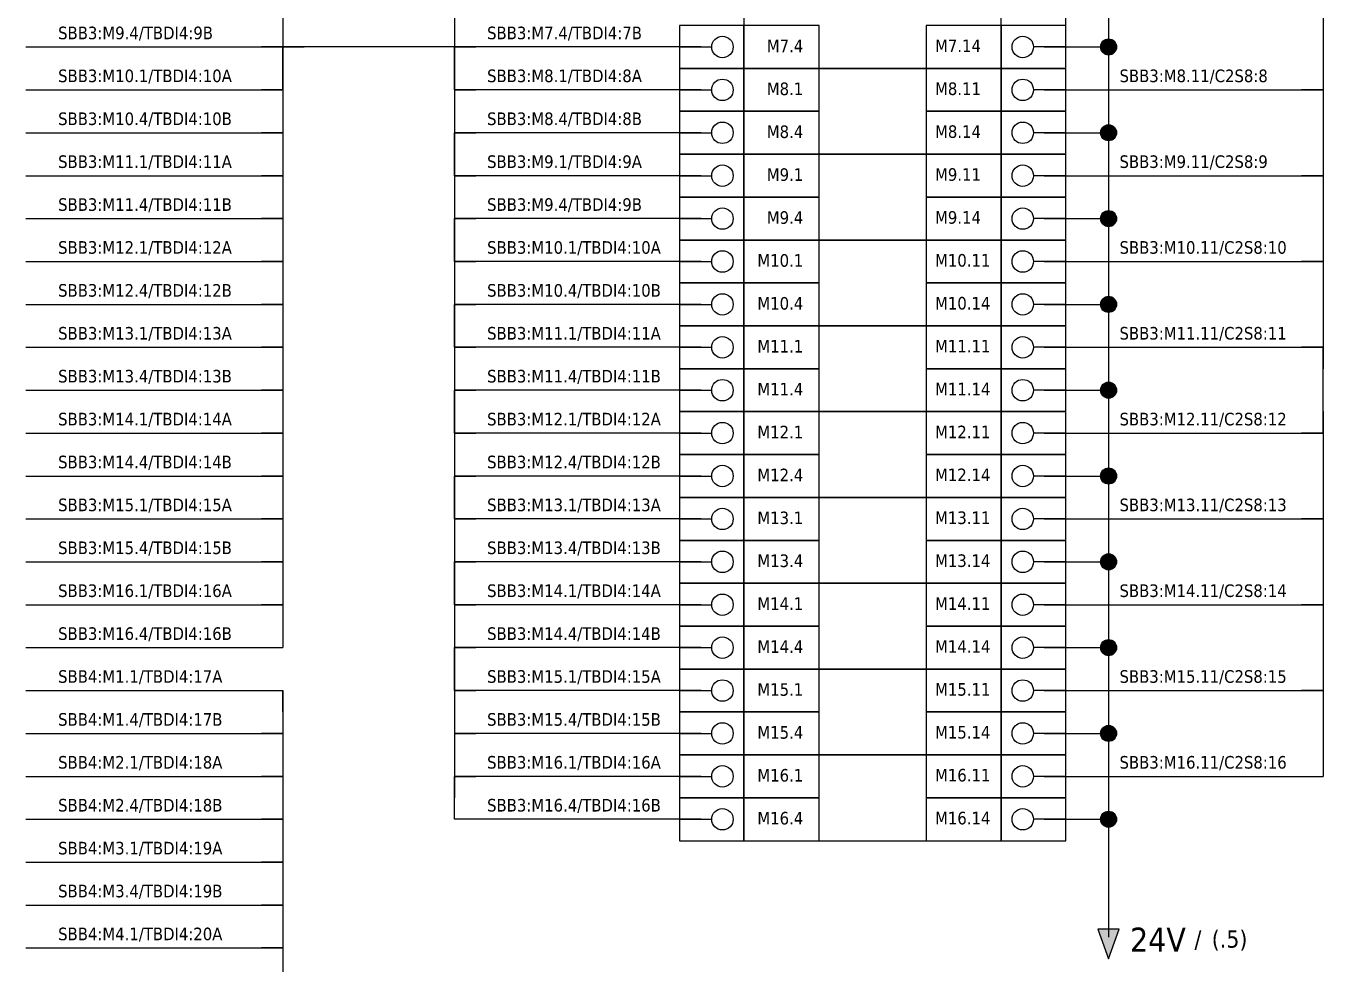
# Model space of a CAD drawing. Header units: millimetres. Extents: x 0 to 1792788, y -13 to 262234.
# Drawn here: x 182.1 to 303, y 125.5 to 213 of the extents above; entities that cross this region are included whole.
import ezdxf
from ezdxf.enums import TextEntityAlignment as Align

# ---------------------------------------------------------------- set-up
doc = ezdxf.new("R2010")
doc.units = ezdxf.units.MM
doc.linetypes.add('EPL_DASH', pattern=[1, 0.5, -0.5])
for name, color, linetype, lineweight in [('EPLAN300', 5, 'Continuous', 25), ('EPLAN303', 6, 'Continuous', 25), ('EPLAN306', 6, 'EPL_DASH', 25), ('EPLAN311', 7, 'Continuous', 25), ('EPLAN317', 7, 'Continuous', 25), ('EPLAN400', 5, 'Continuous', 35), ('EPLAN403', 5, 'Continuous', 35), ('EPLAN405', 7, 'Continuous', 25), ('EPLAN421', 5, 'Continuous', 35), ('EPLAN429', 251, 'Continuous', 35), ('EPLAN440', 73, 'Continuous', 35), ('EPLAN441', 73, 'Continuous', 35), ('EPLAN442', 73, 'Continuous', 35), ('EPLAN500', 7, 'Continuous', 35), ('EPLAN501', 7, 'Continuous', 35), ('EPLAN502', 7, 'Continuous', 35), ('EPLAN503', 7, 'Continuous', 35), ('EPLAN504', 7, 'Continuous', 35)]:
    doc.layers.add(name, color=color, linetype=linetype, lineweight=lineweight)
doc.styles.add('Tahoma', font='')
doc.styles.get('Tahoma').set_extended_font_data('Tahoma')

# ---------------------------------------------------------------- blocks, each defined once
blk = doc.blocks.new('EPLSYM_LibrarySPECIAL_Symbol1_Variant0_Placement1')
at = {"layer": 'EPLAN306', "lineweight": 25, "ltscale": 4}
blk.add_lwpolyline([(0, -143), (36, -143), (36, 0), (0, 0)], close=True, dxfattribs=at)
at = {"layer": 'EPLAN400', "color": 5, "style": 'Tahoma'}
blk.add_attdef('17_20010', text='', height=2.2575, dxfattribs=at).set_placement((-1.5, -0.9515), align=Align.TOP_CENTER)
at = {"layer": 'EPLAN440', "color": 73, "style": 'Tahoma'}
blk.add_attdef('17_20300', text='', height=1.6254, dxfattribs=at).set_placement((-1.5, -4.57508), align=Align.TOP_RIGHT)
at = {"layer": 'EPLAN500', "color": 7, "style": 'Tahoma'}
blk.add_attdef('17_20027', text='', height=1.6254, dxfattribs=at).set_placement((-1.5, -7.43762), align=Align.TOP_CENTER)
at = {"layer": 'EPLAN501', "color": 7, "style": 'Tahoma'}
blk.add_attdef('17_20011', text='', height=1.6254, dxfattribs=at).set_placement((-1.5, -12.67508), align=Align.TOP_CENTER)
at = {"layer": 'EPLAN502', "color": 7, "style": 'Tahoma'}
blk.add_attdef('17_20025', text='', height=1.6254, dxfattribs=at).set_placement((-1.5, -15.37508), align=Align.TOP_RIGHT)
at = {"layer": 'EPLAN503', "color": 7, "style": 'Tahoma'}
blk.add_attdef('17_20024', text='', height=1.6254, dxfattribs=at).set_placement((-1.5, -18.07508), align=Align.TOP_RIGHT)
at = {"layer": 'EPLAN504', "color": 7, "style": 'Tahoma'}
blk.add_attdef('17_20901[1]', text='', height=1.6254, dxfattribs=at).set_placement((-1.5, -9.97508), align=Align.TOP_RIGHT)
blk = doc.blocks.new('EPLSYM_LibrarySPECIAL_Symbol13_Variant3_Placement1')
at = {"layer": 'EPLAN303', "lineweight": 25, "ltscale": 4}
blk.add_line((4, 0), (1, 0), dxfattribs=at)
blk.add_circle((0, 0), 1, dxfattribs=at)
at = {"layer": 'EPLAN421', "color": 5, "style": 'Tahoma'}
blk.add_attdef('17_20039', text='', height=1.1739, dxfattribs=at).set_placement((2.3, 4), align=Align.BOTTOM_LEFT)
at = {"layer": 'EPLAN429', "color": 251, "style": 'Tahoma'}
blk.add_attdef('17_20011', text='', height=1.6254, dxfattribs=at).set_placement((-76.87, -0.16254), align=Align.MIDDLE_RIGHT)
at = {"layer": 'EPLAN441', "color": 73, "style": 'Tahoma'}
blk.add_attdef('17_20301', text='', height=1.6254, dxfattribs=at).set_placement((-33.62, -0.16254), align=Align.MIDDLE_RIGHT)
blk = doc.blocks.new('EPLSYM_LibrarySPECIAL_Symbol13_Variant1_Placement1')
at = {"layer": 'EPLAN303', "lineweight": 25, "ltscale": 4}
blk.add_line((-4, 0), (-1, 0), dxfattribs=at)
blk.add_circle((0, 0), 1, dxfattribs=at)
at = {"layer": 'EPLAN421', "color": 5, "style": 'Tahoma'}
blk.add_attdef('17_20039', text='', height=1.1739, dxfattribs=at).set_placement((-2.3, 4), align=Align.BOTTOM_RIGHT)
at = {"layer": 'EPLAN429', "color": 251, "style": 'Tahoma'}
blk.add_attdef('17_20011', text='', height=1.6254, dxfattribs=at).set_placement((76.87, -0.16254), align=Align.MIDDLE_LEFT)
at = {"layer": 'EPLAN441', "color": 73, "style": 'Tahoma'}
blk.add_attdef('17_20301', text='', height=1.6254, dxfattribs=at).set_placement((33.62, -0.16254), align=Align.MIDDLE_LEFT)
blk = doc.blocks.new('EPLSYM_LibrarySPECIAL_Symbol308_Variant0_Placement0')
at = {"layer": 'EPLAN405', "color": 7, "style": 'Tahoma'}
for tag, p in [('17_31011', (1.5, 6.35)), ('17_31002', (1.5, 0.5))]:
    blk.add_attdef(tag, text='', height=1.17, dxfattribs=at).set_placement(p, align=Align.BOTTOM_LEFT)
for tag, p in [('17_31004', (1.5, 4.4)), ('17_31003', (1.5, 2.45))]:
    blk.add_attdef(tag, p, '', height=1.17, dxfattribs=at)
blk = doc.blocks.new('EPLSYM_LibrarySPECIAL_Symbol8_Variant3_Placement1')
at = {"layer": 'EPLAN311', "linetype": 'Continuous', "ltscale": 4}
blk.add_hatch(color=256, dxfattribs=at).paths.add_polyline_path([(-1, 0.75), (0, -2), (1, 0.75)], flags=0)
blk.add_line((0, 2), (0, 0.75), dxfattribs=at)
blk.add_lwpolyline([(-1, 0.75), (0, -2), (1, 0.75)], close=True, dxfattribs=at)
at = {"layer": 'EPLAN403', "color": 5, "style": 'Tahoma'}
blk.add_attdef('70_20010', text='', height=2.2575, dxfattribs=at).set_placement((0, -3.22575), align=Align.MIDDLE_LEFT)
at = {"layer": 'EPLAN442', "color": 73, "style": 'Tahoma'}
blk.add_attdef('70_24300', text='', height=1.6254, dxfattribs=at).set_placement((0, -6.91254), align=Align.MIDDLE_LEFT)

msp = doc.modelspace()

# ---------------------------------------------------------------- hatches: boundary and pattern name
at = {"layer": 'EPLAN311', "linetype": 'Continuous', "lineweight": 25, "ltscale": 4}
h = msp.add_hatch(color=7, dxfattribs=at)
edge = h.paths.add_edge_path(flags=0)
edge.add_arc((283, 211), 0.75, 0, 360)
h = msp.add_hatch(color=7, dxfattribs=at)
edge = h.paths.add_edge_path(flags=0)
edge.add_arc((283, 203), 0.75, 0, 360)
h = msp.add_hatch(color=7, dxfattribs=at)
edge = h.paths.add_edge_path(flags=0)
edge.add_arc((283, 195), 0.75, 0, 360)
h = msp.add_hatch(color=7, dxfattribs=at)
edge = h.paths.add_edge_path(flags=0)
edge.add_arc((283, 187), 0.75, 0, 360)
h = msp.add_hatch(color=7, dxfattribs=at)
edge = h.paths.add_edge_path(flags=0)
edge.add_arc((283, 179), 0.75, 0, 360)
h = msp.add_hatch(color=7, dxfattribs=at)
edge = h.paths.add_edge_path(flags=0)
edge.add_arc((283, 171), 0.75, 0, 360)
h = msp.add_hatch(color=7, dxfattribs=at)
edge = h.paths.add_edge_path(flags=0)
edge.add_arc((283, 163), 0.75, 0, 360)
h = msp.add_hatch(color=7, dxfattribs=at)
edge = h.paths.add_edge_path(flags=0)
edge.add_arc((283, 155), 0.75, 0, 360)
h = msp.add_hatch(color=7, dxfattribs=at)
edge = h.paths.add_edge_path(flags=0)
edge.add_arc((283, 147), 0.75, 0, 360)
h = msp.add_hatch(color=7, dxfattribs=at)
edge = h.paths.add_edge_path(flags=0)
edge.add_arc((283, 139), 0.75, 0, 360)

# ---------------------------------------------------------------- linework, layer by layer
at = {"layer": 'EPLAN300', "lineweight": 25, "ltscale": 4}
for points in [[(249, 209), (273, 209), (273, 217), (249, 217)], [(243, 209), (249, 209), (249, 213), (243, 213)], [(249, 209), (256, 209), (256, 213), (249, 213)], [(266, 209), (273, 209), (273, 213), (266, 213)], [(273, 209), (279, 209), (279, 213), (273, 213)], [(243, 205), (249, 205), (249, 209), (243, 209)], [(249, 201), (273, 201), (273, 209), (249, 209)], [(249, 205), (256, 205), (256, 209), (249, 209)], [(266, 205), (273, 205), (273, 209), (266, 209)], [(273, 205), (279, 205), (279, 209), (273, 209)], [(243, 201), (249, 201), (249, 205), (243, 205)], [(249, 201), (256, 201), (256, 205), (249, 205)], [(266, 201), (273, 201), (273, 205), (266, 205)], [(273, 201), (279, 201), (279, 205), (273, 205)], [(243, 197), (249, 197), (249, 201), (243, 201)], [(249, 193), (273, 193), (273, 201), (249, 201)], [(249, 197), (256, 197), (256, 201), (249, 201)], [(266, 197), (273, 197), (273, 201), (266, 201)], [(273, 197), (279, 197), (279, 201), (273, 201)], [(243, 193), (249, 193), (249, 197), (243, 197)], [(249, 193), (256, 193), (256, 197), (249, 197)], [(266, 193), (273, 193), (273, 197), (266, 197)], [(273, 193), (279, 193), (279, 197), (273, 197)], [(243, 189), (249, 189), (249, 193), (243, 193)], [(249, 185), (273, 185), (273, 193), (249, 193)], [(249, 189), (256, 189), (256, 193), (249, 193)], [(266, 189), (273, 189), (273, 193), (266, 193)], [(273, 189), (279, 189), (279, 193), (273, 193)], [(243, 185), (249, 185), (249, 189), (243, 189)], [(249, 185), (256, 185), (256, 189), (249, 189)], [(266, 185), (273, 185), (273, 189), (266, 189)], [(273, 185), (279, 185), (279, 189), (273, 189)], [(243, 181), (249, 181), (249, 185), (243, 185)], [(249, 177), (273, 177), (273, 185), (249, 185)], [(249, 181), (256, 181), (256, 185), (249, 185)], [(266, 181), (273, 181), (273, 185), (266, 185)], [(273, 181), (279, 181), (279, 185), (273, 185)], [(243, 177), (249, 177), (249, 181), (243, 181)], [(249, 177), (256, 177), (256, 181), (249, 181)], [(266, 177), (273, 177), (273, 181), (266, 181)], [(273, 177), (279, 177), (279, 181), (273, 181)], [(243, 173), (249, 173), (249, 177), (243, 177)], [(249, 169), (273, 169), (273, 177), (249, 177)], [(249, 173), (256, 173), (256, 177), (249, 177)], [(266, 173), (273, 173), (273, 177), (266, 177)], [(273, 173), (279, 173), (279, 177), (273, 177)], [(243, 169), (249, 169), (249, 173), (243, 173)], [(249, 169), (256, 169), (256, 173), (249, 173)], [(266, 169), (273, 169), (273, 173), (266, 173)], [(273, 169), (279, 169), (279, 173), (273, 173)], [(243, 165), (249, 165), (249, 169), (243, 169)], [(249, 161), (273, 161), (273, 169), (249, 169)], [(249, 165), (256, 165), (256, 169), (249, 169)], [(266, 165), (273, 165), (273, 169), (266, 169)], [(273, 165), (279, 165), (279, 169), (273, 169)], [(243, 161), (249, 161), (249, 165), (243, 165)], [(249, 161), (256, 161), (256, 165), (249, 165)], [(266, 161), (273, 161), (273, 165), (266, 165)], [(273, 161), (279, 161), (279, 165), (273, 165)], [(243, 157), (249, 157), (249, 161), (243, 161)], [(249, 153), (273, 153), (273, 161), (249, 161)], [(249, 157), (256, 157), (256, 161), (249, 161)], [(266, 157), (273, 157), (273, 161), (266, 161)], [(273, 157), (279, 157), (279, 161), (273, 161)], [(243, 153), (249, 153), (249, 157), (243, 157)], [(249, 153), (256, 153), (256, 157), (249, 157)], [(266, 153), (273, 153), (273, 157), (266, 157)], [(273, 153), (279, 153), (279, 157), (273, 157)], [(243, 149), (249, 149), (249, 153), (243, 153)], [(249, 145), (273, 145), (273, 153), (249, 153)], [(249, 149), (256, 149), (256, 153), (249, 153)], [(266, 149), (273, 149), (273, 153), (266, 153)], [(273, 149), (279, 149), (279, 153), (273, 153)], [(243, 145), (249, 145), (249, 149), (243, 149)], [(249, 145), (256, 145), (256, 149), (249, 149)], [(266, 145), (273, 145), (273, 149), (266, 149)], [(273, 145), (279, 145), (279, 149), (273, 149)], [(243, 141), (249, 141), (249, 145), (243, 145)], [(249, 137), (273, 137), (273, 145), (249, 145)], [(249, 141), (256, 141), (256, 145), (249, 145)], [(266, 141), (273, 141), (273, 145), (266, 145)], [(273, 141), (279, 141), (279, 145), (273, 145)], [(243, 137), (249, 137), (249, 141), (243, 141)], [(249, 137), (256, 137), (256, 141), (249, 141)], [(266, 137), (273, 137), (273, 141), (266, 141)], [(273, 137), (279, 137), (279, 141), (273, 141)]]:
    msp.add_lwpolyline(points, close=True, dxfattribs=at)
at = {"layer": 'EPLAN311', "ltscale": 4}
for p, q in [((283, 219), (283, 211)), ((206, 211), (204, 211)), ((222, 211), (224, 211)), ((277, 211), (281, 211)), ((283, 211), (283, 203)), ((206, 207), (204, 207)), ((222, 207), (224, 207)), ((303, 207), (301, 207)), ((206, 203), (204, 203)), ((222, 203), (224, 203)), ((277, 203), (281, 203)), ((283, 203), (283, 195)), ((206, 199), (204, 199)), ((222, 199), (224, 199)), ((303, 199), (301, 199)), ((206, 195), (204, 195)), ((222, 195), (224, 195)), ((277, 195), (281, 195)), ((283, 195), (283, 187)), ((206, 191), (204, 191)), ((222, 191), (224, 191)), ((303, 191), (301, 191)), ((206, 187), (204, 187)), ((222, 187), (224, 187)), ((277, 187), (281, 187)), ((283, 187), (283, 179)), ((206, 183), (204, 183)), ((222, 183), (224, 183)), ((303, 183), (301, 183)), ((206, 179), (204, 179)), ((222, 179), (224, 179)), ((277, 179), (281, 179)), ((283, 179), (283, 171)), ((206, 175), (204, 175)), ((222, 175), (224, 175)), ((303, 175), (301, 175)), ((206, 171), (204, 171)), ((222, 171), (224, 171)), ((277, 171), (281, 171)), ((283, 171), (283, 163)), ((206, 167), (204, 167)), ((222, 167), (224, 167)), ((303, 167), (301, 167)), ((206, 163), (204, 163)), ((222, 163), (224, 163)), ((277, 163), (281, 163)), ((283, 163), (283, 155)), ((206, 159), (204, 159)), ((222, 159), (224, 159)), ((303, 159), (301, 159)), ((204, 155), (206, 155)), ((222, 155), (224, 155)), ((277, 155), (281, 155)), ((283, 155), (283, 147)), ((204, 151), (206, 151)), ((222, 151), (224, 151)), ((303, 151), (301, 151)), ((206, 147), (204, 147)), ((222, 147), (224, 147)), ((277, 147), (281, 147)), ((283, 147), (283, 139)), ((206, 143), (204, 143)), ((222, 143), (224, 143)), ((301, 143), (303, 143)), ((206, 139), (204, 139)), ((224, 139), (222, 139)), ((277, 139), (281, 139)), ((283, 139), (283, 128)), ((206, 135), (204, 135)), ((206, 131), (204, 131)), ((206, 127), (204, 127))]:
    msp.add_line(p, q, dxfattribs=at)
at = {"layer": 'EPLAN311', "color": 7, "linetype": 'Continuous', "lineweight": 25, "ltscale": 4}
for p, q in [((283, 213), (283, 209)), ((281, 211), (283, 211)), ((283, 205), (283, 201)), ((281, 203), (283, 203)), ((283, 197), (283, 193)), ((281, 195), (283, 195)), ((283, 189), (283, 185)), ((281, 187), (283, 187)), ((283, 181), (283, 177)), ((281, 179), (283, 179)), ((283, 173), (283, 169)), ((281, 171), (283, 171)), ((283, 165), (283, 161)), ((281, 163), (283, 163)), ((283, 157), (283, 153)), ((281, 155), (283, 155)), ((283, 149), (283, 145)), ((281, 147), (283, 147)), ((283, 141), (283, 137)), ((281, 139), (283, 139))]:
    msp.add_line(p, q, dxfattribs=at)
at = {"layer": 'EPLAN311', "color": 7, "ltscale": 4}
for p, q in [((182.05, 211), (206, 211)), ((245, 211), (222, 211)), ((182.05, 207), (206, 207)), ((245, 207), (222, 207)), ((277, 207), (303, 207)), ((182.05, 203), (206, 203)), ((245, 203), (222, 203)), ((182.05, 199), (206, 199)), ((245, 199), (222, 199)), ((277, 199), (303, 199)), ((182.05, 195), (206, 195)), ((245, 195), (222, 195)), ((182.05, 191), (206, 191)), ((245, 191), (222, 191)), ((277, 191), (303, 191)), ((182.05, 187), (206, 187)), ((245, 187), (222, 187)), ((182.05, 183), (206, 183)), ((245, 183), (222, 183)), ((277, 183), (303, 183)), ((182.05, 179), (206, 179)), ((245, 179), (222, 179)), ((182.05, 175), (206, 175)), ((245, 175), (222, 175)), ((277, 175), (303, 175)), ((182.05, 171), (206, 171)), ((245, 171), (222, 171)), ((182.05, 167), (206, 167)), ((245, 167), (222, 167)), ((277, 167), (303, 167)), ((182.05, 163), (206, 163)), ((245, 163), (222, 163)), ((182.05, 159), (206, 159)), ((245, 159), (222, 159)), ((277, 159), (303, 159)), ((182.05, 155), (206, 155)), ((245, 155), (222, 155)), ((182.05, 151), (206, 151)), ((245, 151), (222, 151)), ((277, 151), (303, 151)), ((182.05, 147), (206, 147)), ((245, 147), (222, 147)), ((182.05, 143), (206, 143)), ((245, 143), (222, 143)), ((277, 143), (303, 143)), ((182.05, 139), (206, 139)), ((245, 139), (222, 139)), ((182.05, 135), (206, 135)), ((182.05, 131), (206, 131)), ((182.05, 127), (206, 127))]:
    msp.add_line(p, q, dxfattribs=at)
at = {"layer": 'EPLAN311', "color": 7, "linetype": 'Continuous', "lineweight": 25, "ltscale": 4}
for centre in [(283, 211), (283, 203), (283, 195), (283, 187), (283, 179), (283, 171), (283, 163), (283, 155), (283, 147), (283, 139)]:
    msp.add_circle(centre, 0.75, dxfattribs=at)
at = {"layer": 'EPLAN317', "lineweight": 25, "ltscale": 4}
for p, q in [((206, 215), (206, 211)), ((222, 215), (222, 211)), ((303, 215), (303, 207)), ((206, 213), (206, 209)), ((222, 213), (222, 209)), ((222, 211), (206, 211)), ((206, 207), (206, 211)), ((206, 211), (208, 211)), ((222, 211), (220, 211)), ((222, 207), (222, 211)), ((206, 209), (206, 205)), ((222, 209), (222, 205)), ((303, 209), (303, 205)), ((206, 207), (206, 203)), ((222, 207), (222, 203)), ((303, 207), (303, 199)), ((206, 205), (206, 201)), ((222, 205), (222, 201)), ((206, 203), (206, 199)), ((222, 199), (222, 203)), ((206, 201), (206, 197)), ((222, 201), (222, 197)), ((303, 201), (303, 197)), ((206, 199), (206, 195)), ((222, 199), (222, 195)), ((303, 199), (303, 191)), ((206, 197), (206, 193)), ((222, 197), (222, 193)), ((206, 195), (206, 191)), ((222, 191), (222, 195)), ((206, 193), (206, 189)), ((222, 193), (222, 189)), ((303, 193), (303, 189)), ((206, 191), (206, 187)), ((222, 191), (222, 187)), ((303, 191), (303, 183)), ((206, 189), (206, 185)), ((222, 189), (222, 185)), ((206, 187), (206, 183)), ((222, 183), (222, 187)), ((206, 185), (206, 181)), ((222, 185), (222, 181)), ((303, 185), (303, 181)), ((206, 183), (206, 179)), ((222, 183), (222, 179)), ((303, 175), (303, 183)), ((206, 181), (206, 177)), ((222, 181), (222, 177)), ((206, 179), (206, 175)), ((222, 175), (222, 179)), ((206, 177), (206, 173)), ((222, 177), (222, 173)), ((303, 177), (303, 173)), ((206, 175), (206, 171)), ((222, 175), (222, 171)), ((303, 175), (303, 167)), ((206, 173), (206, 169)), ((222, 173), (222, 169)), ((206, 171), (206, 167)), ((222, 167), (222, 171)), ((206, 169), (206, 165)), ((222, 169), (222, 165)), ((303, 169), (303, 165)), ((206, 167), (206, 163)), ((222, 167), (222, 163)), ((303, 167), (303, 159)), ((206, 165), (206, 161)), ((222, 165), (222, 161)), ((206, 163), (206, 159)), ((222, 159), (222, 163)), ((206, 161), (206, 157)), ((222, 161), (222, 157)), ((303, 161), (303, 157)), ((206, 159), (206, 155)), ((222, 159), (222, 155)), ((303, 159), (303, 151)), ((206, 157), (206, 155)), ((222, 157), (222, 153)), ((222, 151), (222, 155)), ((222, 153), (222, 149)), ((303, 153), (303, 149)), ((206, 151), (206, 147)), ((206, 149), (206, 151)), ((222, 151), (222, 147)), ((303, 151), (303, 143)), ((206, 149), (206, 145)), ((222, 149), (222, 145)), ((206, 147), (206, 143)), ((222, 147), (222, 143)), ((206, 145), (206, 141)), ((222, 145), (222, 141)), ((303, 145), (303, 143)), ((206, 143), (206, 139)), ((222, 139), (222, 143)), ((206, 141), (206, 137)), ((222, 139), (222, 141)), ((206, 139), (206, 135)), ((206, 137), (206, 133)), ((206, 135), (206, 131)), ((206, 133), (206, 129)), ((206, 131), (206, 127)), ((206, 129), (206, 125)), ((206, 127), (206, 123))]:
    msp.add_line(p, q, dxfattribs=at)

# ---------------------------------------------------------------- block references
ref = msp.add_blockref('EPLSYM_LibrarySPECIAL_Symbol1_Variant0_Placement1', (243, 280))
ref.add_attrib('17_20010', 'SBB3', dxfattribs={"layer": 'EPLAN400', "color": 5, "height": 2.257, "style": 'Tahoma'}).set_placement((260.75, 279.32), align=Align.TOP_CENTER)
ref.add_attrib('17_20027', 'SAFETY BARRIER', dxfattribs={"layer": 'EPLAN500', "color": 7, "height": 1.6254, "style": 'Tahoma'}).set_placement((260.75, 275.54), align=Align.TOP_CENTER)
ref.add_attrib('17_20011', 'HiCTB16-SCT-44C-SC-RA', dxfattribs={"layer": 'EPLAN501', "color": 7, "height": 1.6254, "style": 'Tahoma'}).set_placement((260.75, 270.3), align=Align.TOP_CENTER)
ref.add_attrib('17_20027/1', 'TERMINATION BOARD', dxfattribs={"layer": 'EPLAN500', "color": 7, "height": 1.6254, "style": 'Tahoma'}).set_placement((260.75, 273.1), align=Align.TOP_CENTER)
ref = msp.add_blockref('EPLSYM_LibrarySPECIAL_Symbol308_Variant0_Placement0', (185, 211))
ref.add_attrib('17_31011', 'SBB3:M9.4/TBDI4:9B', dxfattribs={"layer": 'EPLAN405', "color": 7, "height": 1.1739, "style": 'Tahoma'}).set_placement((185.05, 211.37), align=Align.BOTTOM_LEFT)
ref = msp.add_blockref('EPLSYM_LibrarySPECIAL_Symbol308_Variant0_Placement0', (225, 211))
ref.add_attrib('17_31011', 'SBB3:M7.4/TBDI4:7B', dxfattribs={"layer": 'EPLAN405', "color": 7, "height": 1.1739, "style": 'Tahoma'}).set_placement((225.05, 211.37), align=Align.BOTTOM_LEFT)
ref = msp.add_blockref('EPLSYM_LibrarySPECIAL_Symbol13_Variant1_Placement1', (247, 211))
ref.add_attrib('17_20039', 'M7.4', dxfattribs={"layer": 'EPLAN421', "color": 5, "height": 1.174, "style": 'Tahoma'}).set_placement((254.53, 210.16), align=Align.BOTTOM_RIGHT)
ref = msp.add_blockref('EPLSYM_LibrarySPECIAL_Symbol13_Variant3_Placement1', (275, 211))
ref.add_attrib('17_20039', 'M7.14', dxfattribs={"layer": 'EPLAN421', "color": 5, "height": 1.174, "style": 'Tahoma'}).set_placement((266.82, 210.17), align=Align.BOTTOM_LEFT)
ref = msp.add_blockref('EPLSYM_LibrarySPECIAL_Symbol308_Variant0_Placement0', (185, 207))
ref.add_attrib('17_31011', 'SBB3:M10.1/TBDI4:10A', dxfattribs={"layer": 'EPLAN405', "color": 7, "height": 1.1739, "style": 'Tahoma'}).set_placement((185.05, 207.37), align=Align.BOTTOM_LEFT)
ref = msp.add_blockref('EPLSYM_LibrarySPECIAL_Symbol308_Variant0_Placement0', (225, 207))
ref.add_attrib('17_31011', 'SBB3:M8.1/TBDI4:8A', dxfattribs={"layer": 'EPLAN405', "color": 7, "height": 1.1739, "style": 'Tahoma'}).set_placement((225.05, 207.37), align=Align.BOTTOM_LEFT)
ref = msp.add_blockref('EPLSYM_LibrarySPECIAL_Symbol308_Variant0_Placement0', (283.97, 207))
ref.add_attrib('17_31011', 'SBB3:M8.11/C2S8:8', dxfattribs={"layer": 'EPLAN405', "color": 7, "height": 1.1739, "style": 'Tahoma'}).set_placement((284.02, 207.37), align=Align.BOTTOM_LEFT)
ref = msp.add_blockref('EPLSYM_LibrarySPECIAL_Symbol13_Variant1_Placement1', (247, 207))
ref.add_attrib('17_20039', 'M8.1', dxfattribs={"layer": 'EPLAN421', "color": 5, "height": 1.174, "style": 'Tahoma'}).set_placement((254.53, 206.16), align=Align.BOTTOM_RIGHT)
ref = msp.add_blockref('EPLSYM_LibrarySPECIAL_Symbol13_Variant3_Placement1', (275, 207))
ref.add_attrib('17_20039', 'M8.11', dxfattribs={"layer": 'EPLAN421', "color": 5, "height": 1.174, "style": 'Tahoma'}).set_placement((266.82, 206.17), align=Align.BOTTOM_LEFT)
ref = msp.add_blockref('EPLSYM_LibrarySPECIAL_Symbol308_Variant0_Placement0', (185, 203))
ref.add_attrib('17_31011', 'SBB3:M10.4/TBDI4:10B', dxfattribs={"layer": 'EPLAN405', "color": 7, "height": 1.1739, "style": 'Tahoma'}).set_placement((185.05, 203.37), align=Align.BOTTOM_LEFT)
ref = msp.add_blockref('EPLSYM_LibrarySPECIAL_Symbol308_Variant0_Placement0', (225, 203))
ref.add_attrib('17_31011', 'SBB3:M8.4/TBDI4:8B', dxfattribs={"layer": 'EPLAN405', "color": 7, "height": 1.1739, "style": 'Tahoma'}).set_placement((225.05, 203.37), align=Align.BOTTOM_LEFT)
ref = msp.add_blockref('EPLSYM_LibrarySPECIAL_Symbol13_Variant1_Placement1', (247, 203))
ref.add_attrib('17_20039', 'M8.4', dxfattribs={"layer": 'EPLAN421', "color": 5, "height": 1.174, "style": 'Tahoma'}).set_placement((254.53, 202.16), align=Align.BOTTOM_RIGHT)
ref = msp.add_blockref('EPLSYM_LibrarySPECIAL_Symbol13_Variant3_Placement1', (275, 203))
ref.add_attrib('17_20039', 'M8.14', dxfattribs={"layer": 'EPLAN421', "color": 5, "height": 1.174, "style": 'Tahoma'}).set_placement((266.82, 202.17), align=Align.BOTTOM_LEFT)
ref = msp.add_blockref('EPLSYM_LibrarySPECIAL_Symbol308_Variant0_Placement0', (185, 199))
ref.add_attrib('17_31011', 'SBB3:M11.1/TBDI4:11A', dxfattribs={"layer": 'EPLAN405', "color": 7, "height": 1.1739, "style": 'Tahoma'}).set_placement((185.05, 199.37), align=Align.BOTTOM_LEFT)
ref = msp.add_blockref('EPLSYM_LibrarySPECIAL_Symbol308_Variant0_Placement0', (225, 199))
ref.add_attrib('17_31011', 'SBB3:M9.1/TBDI4:9A', dxfattribs={"layer": 'EPLAN405', "color": 7, "height": 1.1739, "style": 'Tahoma'}).set_placement((225.05, 199.37), align=Align.BOTTOM_LEFT)
ref = msp.add_blockref('EPLSYM_LibrarySPECIAL_Symbol308_Variant0_Placement0', (283.97, 199))
ref.add_attrib('17_31011', 'SBB3:M9.11/C2S8:9', dxfattribs={"layer": 'EPLAN405', "color": 7, "height": 1.1739, "style": 'Tahoma'}).set_placement((284.02, 199.37), align=Align.BOTTOM_LEFT)
ref = msp.add_blockref('EPLSYM_LibrarySPECIAL_Symbol13_Variant1_Placement1', (247, 199))
ref.add_attrib('17_20039', 'M9.1', dxfattribs={"layer": 'EPLAN421', "color": 5, "height": 1.174, "style": 'Tahoma'}).set_placement((254.53, 198.16), align=Align.BOTTOM_RIGHT)
ref = msp.add_blockref('EPLSYM_LibrarySPECIAL_Symbol13_Variant3_Placement1', (275, 199))
ref.add_attrib('17_20039', 'M9.11', dxfattribs={"layer": 'EPLAN421', "color": 5, "height": 1.174, "style": 'Tahoma'}).set_placement((266.82, 198.17), align=Align.BOTTOM_LEFT)
ref = msp.add_blockref('EPLSYM_LibrarySPECIAL_Symbol308_Variant0_Placement0', (185, 195))
ref.add_attrib('17_31011', 'SBB3:M11.4/TBDI4:11B', dxfattribs={"layer": 'EPLAN405', "color": 7, "height": 1.1739, "style": 'Tahoma'}).set_placement((185.05, 195.37), align=Align.BOTTOM_LEFT)
ref = msp.add_blockref('EPLSYM_LibrarySPECIAL_Symbol308_Variant0_Placement0', (225, 195))
ref.add_attrib('17_31011', 'SBB3:M9.4/TBDI4:9B', dxfattribs={"layer": 'EPLAN405', "color": 7, "height": 1.1739, "style": 'Tahoma'}).set_placement((225.05, 195.37), align=Align.BOTTOM_LEFT)
ref = msp.add_blockref('EPLSYM_LibrarySPECIAL_Symbol13_Variant1_Placement1', (247, 195))
ref.add_attrib('17_20039', 'M9.4', dxfattribs={"layer": 'EPLAN421', "color": 5, "height": 1.174, "style": 'Tahoma'}).set_placement((254.53, 194.16), align=Align.BOTTOM_RIGHT)
ref = msp.add_blockref('EPLSYM_LibrarySPECIAL_Symbol13_Variant3_Placement1', (275, 195))
ref.add_attrib('17_20039', 'M9.14', dxfattribs={"layer": 'EPLAN421', "color": 5, "height": 1.174, "style": 'Tahoma'}).set_placement((266.82, 194.17), align=Align.BOTTOM_LEFT)
ref = msp.add_blockref('EPLSYM_LibrarySPECIAL_Symbol308_Variant0_Placement0', (185, 191))
ref.add_attrib('17_31011', 'SBB3:M12.1/TBDI4:12A', dxfattribs={"layer": 'EPLAN405', "color": 7, "height": 1.1739, "style": 'Tahoma'}).set_placement((185.05, 191.37), align=Align.BOTTOM_LEFT)
ref = msp.add_blockref('EPLSYM_LibrarySPECIAL_Symbol308_Variant0_Placement0', (225, 191))
ref.add_attrib('17_31011', 'SBB3:M10.1/TBDI4:10A', dxfattribs={"layer": 'EPLAN405', "color": 7, "height": 1.1739, "style": 'Tahoma'}).set_placement((225.05, 191.37), align=Align.BOTTOM_LEFT)
ref = msp.add_blockref('EPLSYM_LibrarySPECIAL_Symbol308_Variant0_Placement0', (283.97, 191))
ref.add_attrib('17_31011', 'SBB3:M10.11/C2S8:10', dxfattribs={"layer": 'EPLAN405', "color": 7, "height": 1.1739, "style": 'Tahoma'}).set_placement((284.02, 191.37), align=Align.BOTTOM_LEFT)
ref = msp.add_blockref('EPLSYM_LibrarySPECIAL_Symbol13_Variant1_Placement1', (247, 191))
ref.add_attrib('17_20039', 'M10.1', dxfattribs={"layer": 'EPLAN421', "color": 5, "height": 1.174, "style": 'Tahoma'}).set_placement((254.53, 190.16), align=Align.BOTTOM_RIGHT)
ref = msp.add_blockref('EPLSYM_LibrarySPECIAL_Symbol13_Variant3_Placement1', (275, 191))
ref.add_attrib('17_20039', 'M10.11', dxfattribs={"layer": 'EPLAN421', "color": 5, "height": 1.174, "style": 'Tahoma'}).set_placement((266.82, 190.17), align=Align.BOTTOM_LEFT)
ref = msp.add_blockref('EPLSYM_LibrarySPECIAL_Symbol308_Variant0_Placement0', (185, 187))
ref.add_attrib('17_31011', 'SBB3:M12.4/TBDI4:12B', dxfattribs={"layer": 'EPLAN405', "color": 7, "height": 1.1739, "style": 'Tahoma'}).set_placement((185.05, 187.37), align=Align.BOTTOM_LEFT)
ref = msp.add_blockref('EPLSYM_LibrarySPECIAL_Symbol308_Variant0_Placement0', (225, 187))
ref.add_attrib('17_31011', 'SBB3:M10.4/TBDI4:10B', dxfattribs={"layer": 'EPLAN405', "color": 7, "height": 1.1739, "style": 'Tahoma'}).set_placement((225.05, 187.37), align=Align.BOTTOM_LEFT)
ref = msp.add_blockref('EPLSYM_LibrarySPECIAL_Symbol13_Variant1_Placement1', (247, 187))
ref.add_attrib('17_20039', 'M10.4', dxfattribs={"layer": 'EPLAN421', "color": 5, "height": 1.174, "style": 'Tahoma'}).set_placement((254.53, 186.16), align=Align.BOTTOM_RIGHT)
ref = msp.add_blockref('EPLSYM_LibrarySPECIAL_Symbol13_Variant3_Placement1', (275, 187))
ref.add_attrib('17_20039', 'M10.14', dxfattribs={"layer": 'EPLAN421', "color": 5, "height": 1.174, "style": 'Tahoma'}).set_placement((266.82, 186.17), align=Align.BOTTOM_LEFT)
ref = msp.add_blockref('EPLSYM_LibrarySPECIAL_Symbol308_Variant0_Placement0', (185, 183))
ref.add_attrib('17_31011', 'SBB3:M13.1/TBDI4:13A', dxfattribs={"layer": 'EPLAN405', "color": 7, "height": 1.1739, "style": 'Tahoma'}).set_placement((185.05, 183.37), align=Align.BOTTOM_LEFT)
ref = msp.add_blockref('EPLSYM_LibrarySPECIAL_Symbol308_Variant0_Placement0', (225, 183))
ref.add_attrib('17_31011', 'SBB3:M11.1/TBDI4:11A', dxfattribs={"layer": 'EPLAN405', "color": 7, "height": 1.1739, "style": 'Tahoma'}).set_placement((225.05, 183.37), align=Align.BOTTOM_LEFT)
ref = msp.add_blockref('EPLSYM_LibrarySPECIAL_Symbol13_Variant1_Placement1', (247, 183))
ref.add_attrib('17_20039', 'M11.1', dxfattribs={"layer": 'EPLAN421', "color": 5, "height": 1.174, "style": 'Tahoma'}).set_placement((254.53, 182.16), align=Align.BOTTOM_RIGHT)
ref = msp.add_blockref('EPLSYM_LibrarySPECIAL_Symbol13_Variant3_Placement1', (275, 183))
ref.add_attrib('17_20039', 'M11.11', dxfattribs={"layer": 'EPLAN421', "color": 5, "height": 1.174, "style": 'Tahoma'}).set_placement((266.82, 182.17), align=Align.BOTTOM_LEFT)
ref = msp.add_blockref('EPLSYM_LibrarySPECIAL_Symbol308_Variant0_Placement0', (283.97, 183))
ref.add_attrib('17_31011', 'SBB3:M11.11/C2S8:11', dxfattribs={"layer": 'EPLAN405', "color": 7, "height": 1.1739, "style": 'Tahoma'}).set_placement((284.02, 183.37), align=Align.BOTTOM_LEFT)
ref = msp.add_blockref('EPLSYM_LibrarySPECIAL_Symbol308_Variant0_Placement0', (185, 179))
ref.add_attrib('17_31011', 'SBB3:M13.4/TBDI4:13B', dxfattribs={"layer": 'EPLAN405', "color": 7, "height": 1.1739, "style": 'Tahoma'}).set_placement((185.05, 179.37), align=Align.BOTTOM_LEFT)
ref = msp.add_blockref('EPLSYM_LibrarySPECIAL_Symbol308_Variant0_Placement0', (225, 179))
ref.add_attrib('17_31011', 'SBB3:M11.4/TBDI4:11B', dxfattribs={"layer": 'EPLAN405', "color": 7, "height": 1.1739, "style": 'Tahoma'}).set_placement((225.05, 179.37), align=Align.BOTTOM_LEFT)
ref = msp.add_blockref('EPLSYM_LibrarySPECIAL_Symbol13_Variant1_Placement1', (247, 179))
ref.add_attrib('17_20039', 'M11.4', dxfattribs={"layer": 'EPLAN421', "color": 5, "height": 1.174, "style": 'Tahoma'}).set_placement((254.53, 178.16), align=Align.BOTTOM_RIGHT)
ref = msp.add_blockref('EPLSYM_LibrarySPECIAL_Symbol13_Variant3_Placement1', (275, 179))
ref.add_attrib('17_20039', 'M11.14', dxfattribs={"layer": 'EPLAN421', "color": 5, "height": 1.174, "style": 'Tahoma'}).set_placement((266.82, 178.17), align=Align.BOTTOM_LEFT)
ref = msp.add_blockref('EPLSYM_LibrarySPECIAL_Symbol308_Variant0_Placement0', (185, 175))
ref.add_attrib('17_31011', 'SBB3:M14.1/TBDI4:14A', dxfattribs={"layer": 'EPLAN405', "color": 7, "height": 1.1739, "style": 'Tahoma'}).set_placement((185.05, 175.37), align=Align.BOTTOM_LEFT)
ref = msp.add_blockref('EPLSYM_LibrarySPECIAL_Symbol308_Variant0_Placement0', (225, 175))
ref.add_attrib('17_31011', 'SBB3:M12.1/TBDI4:12A', dxfattribs={"layer": 'EPLAN405', "color": 7, "height": 1.1739, "style": 'Tahoma'}).set_placement((225.05, 175.37), align=Align.BOTTOM_LEFT)
ref = msp.add_blockref('EPLSYM_LibrarySPECIAL_Symbol308_Variant0_Placement0', (283.97, 175))
ref.add_attrib('17_31011', 'SBB3:M12.11/C2S8:12', dxfattribs={"layer": 'EPLAN405', "color": 7, "height": 1.1739, "style": 'Tahoma'}).set_placement((284.02, 175.37), align=Align.BOTTOM_LEFT)
ref = msp.add_blockref('EPLSYM_LibrarySPECIAL_Symbol13_Variant1_Placement1', (247, 175))
ref.add_attrib('17_20039', 'M12.1', dxfattribs={"layer": 'EPLAN421', "color": 5, "height": 1.174, "style": 'Tahoma'}).set_placement((254.53, 174.16), align=Align.BOTTOM_RIGHT)
ref = msp.add_blockref('EPLSYM_LibrarySPECIAL_Symbol13_Variant3_Placement1', (275, 175))
ref.add_attrib('17_20039', 'M12.11', dxfattribs={"layer": 'EPLAN421', "color": 5, "height": 1.174, "style": 'Tahoma'}).set_placement((266.82, 174.17), align=Align.BOTTOM_LEFT)
ref = msp.add_blockref('EPLSYM_LibrarySPECIAL_Symbol308_Variant0_Placement0', (185, 171))
ref.add_attrib('17_31011', 'SBB3:M14.4/TBDI4:14B', dxfattribs={"layer": 'EPLAN405', "color": 7, "height": 1.1739, "style": 'Tahoma'}).set_placement((185.05, 171.37), align=Align.BOTTOM_LEFT)
ref = msp.add_blockref('EPLSYM_LibrarySPECIAL_Symbol308_Variant0_Placement0', (225, 171))
ref.add_attrib('17_31011', 'SBB3:M12.4/TBDI4:12B', dxfattribs={"layer": 'EPLAN405', "color": 7, "height": 1.1739, "style": 'Tahoma'}).set_placement((225.05, 171.37), align=Align.BOTTOM_LEFT)
ref = msp.add_blockref('EPLSYM_LibrarySPECIAL_Symbol13_Variant1_Placement1', (247, 171))
ref.add_attrib('17_20039', 'M12.4', dxfattribs={"layer": 'EPLAN421', "color": 5, "height": 1.174, "style": 'Tahoma'}).set_placement((254.53, 170.16), align=Align.BOTTOM_RIGHT)
ref = msp.add_blockref('EPLSYM_LibrarySPECIAL_Symbol13_Variant3_Placement1', (275, 171))
ref.add_attrib('17_20039', 'M12.14', dxfattribs={"layer": 'EPLAN421', "color": 5, "height": 1.174, "style": 'Tahoma'}).set_placement((266.82, 170.17), align=Align.BOTTOM_LEFT)
ref = msp.add_blockref('EPLSYM_LibrarySPECIAL_Symbol308_Variant0_Placement0', (185, 167))
ref.add_attrib('17_31011', 'SBB3:M15.1/TBDI4:15A', dxfattribs={"layer": 'EPLAN405', "color": 7, "height": 1.1739, "style": 'Tahoma'}).set_placement((185.05, 167.37), align=Align.BOTTOM_LEFT)
ref = msp.add_blockref('EPLSYM_LibrarySPECIAL_Symbol308_Variant0_Placement0', (225, 167))
ref.add_attrib('17_31011', 'SBB3:M13.1/TBDI4:13A', dxfattribs={"layer": 'EPLAN405', "color": 7, "height": 1.1739, "style": 'Tahoma'}).set_placement((225.05, 167.37), align=Align.BOTTOM_LEFT)
ref = msp.add_blockref('EPLSYM_LibrarySPECIAL_Symbol308_Variant0_Placement0', (283.97, 167))
ref.add_attrib('17_31011', 'SBB3:M13.11/C2S8:13', dxfattribs={"layer": 'EPLAN405', "color": 7, "height": 1.1739, "style": 'Tahoma'}).set_placement((284.02, 167.37), align=Align.BOTTOM_LEFT)
ref = msp.add_blockref('EPLSYM_LibrarySPECIAL_Symbol13_Variant1_Placement1', (247, 167))
ref.add_attrib('17_20039', 'M13.1', dxfattribs={"layer": 'EPLAN421', "color": 5, "height": 1.174, "style": 'Tahoma'}).set_placement((254.53, 166.16), align=Align.BOTTOM_RIGHT)
ref = msp.add_blockref('EPLSYM_LibrarySPECIAL_Symbol13_Variant3_Placement1', (275, 167))
ref.add_attrib('17_20039', 'M13.11', dxfattribs={"layer": 'EPLAN421', "color": 5, "height": 1.174, "style": 'Tahoma'}).set_placement((266.82, 166.17), align=Align.BOTTOM_LEFT)
ref = msp.add_blockref('EPLSYM_LibrarySPECIAL_Symbol308_Variant0_Placement0', (185, 163))
ref.add_attrib('17_31011', 'SBB3:M15.4/TBDI4:15B', dxfattribs={"layer": 'EPLAN405', "color": 7, "height": 1.1739, "style": 'Tahoma'}).set_placement((185.05, 163.37), align=Align.BOTTOM_LEFT)
ref = msp.add_blockref('EPLSYM_LibrarySPECIAL_Symbol308_Variant0_Placement0', (225, 163))
ref.add_attrib('17_31011', 'SBB3:M13.4/TBDI4:13B', dxfattribs={"layer": 'EPLAN405', "color": 7, "height": 1.1739, "style": 'Tahoma'}).set_placement((225.05, 163.37), align=Align.BOTTOM_LEFT)
ref = msp.add_blockref('EPLSYM_LibrarySPECIAL_Symbol13_Variant1_Placement1', (247, 163))
ref.add_attrib('17_20039', 'M13.4', dxfattribs={"layer": 'EPLAN421', "color": 5, "height": 1.174, "style": 'Tahoma'}).set_placement((254.53, 162.16), align=Align.BOTTOM_RIGHT)
ref = msp.add_blockref('EPLSYM_LibrarySPECIAL_Symbol13_Variant3_Placement1', (275, 163))
ref.add_attrib('17_20039', 'M13.14', dxfattribs={"layer": 'EPLAN421', "color": 5, "height": 1.174, "style": 'Tahoma'}).set_placement((266.82, 162.17), align=Align.BOTTOM_LEFT)
ref = msp.add_blockref('EPLSYM_LibrarySPECIAL_Symbol308_Variant0_Placement0', (185, 159))
ref.add_attrib('17_31011', 'SBB3:M16.1/TBDI4:16A', dxfattribs={"layer": 'EPLAN405', "color": 7, "height": 1.1739, "style": 'Tahoma'}).set_placement((185.05, 159.37), align=Align.BOTTOM_LEFT)
ref = msp.add_blockref('EPLSYM_LibrarySPECIAL_Symbol308_Variant0_Placement0', (225, 159))
ref.add_attrib('17_31011', 'SBB3:M14.1/TBDI4:14A', dxfattribs={"layer": 'EPLAN405', "color": 7, "height": 1.1739, "style": 'Tahoma'}).set_placement((225.05, 159.37), align=Align.BOTTOM_LEFT)
ref = msp.add_blockref('EPLSYM_LibrarySPECIAL_Symbol308_Variant0_Placement0', (283.97, 159))
ref.add_attrib('17_31011', 'SBB3:M14.11/C2S8:14', dxfattribs={"layer": 'EPLAN405', "color": 7, "height": 1.1739, "style": 'Tahoma'}).set_placement((284.02, 159.37), align=Align.BOTTOM_LEFT)
ref = msp.add_blockref('EPLSYM_LibrarySPECIAL_Symbol13_Variant1_Placement1', (247, 159))
ref.add_attrib('17_20039', 'M14.1', dxfattribs={"layer": 'EPLAN421', "color": 5, "height": 1.174, "style": 'Tahoma'}).set_placement((254.53, 158.16), align=Align.BOTTOM_RIGHT)
ref = msp.add_blockref('EPLSYM_LibrarySPECIAL_Symbol13_Variant3_Placement1', (275, 159))
ref.add_attrib('17_20039', 'M14.11', dxfattribs={"layer": 'EPLAN421', "color": 5, "height": 1.174, "style": 'Tahoma'}).set_placement((266.82, 158.17), align=Align.BOTTOM_LEFT)
ref = msp.add_blockref('EPLSYM_LibrarySPECIAL_Symbol308_Variant0_Placement0', (185, 155))
ref.add_attrib('17_31011', 'SBB3:M16.4/TBDI4:16B', dxfattribs={"layer": 'EPLAN405', "color": 7, "height": 1.1739, "style": 'Tahoma'}).set_placement((185.05, 155.37), align=Align.BOTTOM_LEFT)
ref = msp.add_blockref('EPLSYM_LibrarySPECIAL_Symbol308_Variant0_Placement0', (225, 155))
ref.add_attrib('17_31011', 'SBB3:M14.4/TBDI4:14B', dxfattribs={"layer": 'EPLAN405', "color": 7, "height": 1.1739, "style": 'Tahoma'}).set_placement((225.05, 155.37), align=Align.BOTTOM_LEFT)
ref = msp.add_blockref('EPLSYM_LibrarySPECIAL_Symbol13_Variant1_Placement1', (247, 155))
ref.add_attrib('17_20039', 'M14.4', dxfattribs={"layer": 'EPLAN421', "color": 5, "height": 1.174, "style": 'Tahoma'}).set_placement((254.53, 154.16), align=Align.BOTTOM_RIGHT)
ref = msp.add_blockref('EPLSYM_LibrarySPECIAL_Symbol13_Variant3_Placement1', (275, 155))
ref.add_attrib('17_20039', 'M14.14', dxfattribs={"layer": 'EPLAN421', "color": 5, "height": 1.174, "style": 'Tahoma'}).set_placement((266.82, 154.17), align=Align.BOTTOM_LEFT)
ref = msp.add_blockref('EPLSYM_LibrarySPECIAL_Symbol308_Variant0_Placement0', (185, 151))
ref.add_attrib('17_31011', 'SBB4:M1.1/TBDI4:17A', dxfattribs={"layer": 'EPLAN405', "color": 7, "height": 1.1739, "style": 'Tahoma'}).set_placement((185.05, 151.37), align=Align.BOTTOM_LEFT)
ref = msp.add_blockref('EPLSYM_LibrarySPECIAL_Symbol308_Variant0_Placement0', (225, 151))
ref.add_attrib('17_31011', 'SBB3:M15.1/TBDI4:15A', dxfattribs={"layer": 'EPLAN405', "color": 7, "height": 1.1739, "style": 'Tahoma'}).set_placement((225.05, 151.37), align=Align.BOTTOM_LEFT)
ref = msp.add_blockref('EPLSYM_LibrarySPECIAL_Symbol308_Variant0_Placement0', (283.97, 151))
ref.add_attrib('17_31011', 'SBB3:M15.11/C2S8:15', dxfattribs={"layer": 'EPLAN405', "color": 7, "height": 1.1739, "style": 'Tahoma'}).set_placement((284.02, 151.37), align=Align.BOTTOM_LEFT)
ref = msp.add_blockref('EPLSYM_LibrarySPECIAL_Symbol13_Variant1_Placement1', (247, 151))
ref.add_attrib('17_20039', 'M15.1', dxfattribs={"layer": 'EPLAN421', "color": 5, "height": 1.174, "style": 'Tahoma'}).set_placement((254.53, 150.16), align=Align.BOTTOM_RIGHT)
ref = msp.add_blockref('EPLSYM_LibrarySPECIAL_Symbol13_Variant3_Placement1', (275, 151))
ref.add_attrib('17_20039', 'M15.11', dxfattribs={"layer": 'EPLAN421', "color": 5, "height": 1.174, "style": 'Tahoma'}).set_placement((266.82, 150.17), align=Align.BOTTOM_LEFT)
ref = msp.add_blockref('EPLSYM_LibrarySPECIAL_Symbol308_Variant0_Placement0', (185, 147))
ref.add_attrib('17_31011', 'SBB4:M1.4/TBDI4:17B', dxfattribs={"layer": 'EPLAN405', "color": 7, "height": 1.1739, "style": 'Tahoma'}).set_placement((185.05, 147.37), align=Align.BOTTOM_LEFT)
ref = msp.add_blockref('EPLSYM_LibrarySPECIAL_Symbol308_Variant0_Placement0', (225, 147))
ref.add_attrib('17_31011', 'SBB3:M15.4/TBDI4:15B', dxfattribs={"layer": 'EPLAN405', "color": 7, "height": 1.1739, "style": 'Tahoma'}).set_placement((225.05, 147.37), align=Align.BOTTOM_LEFT)
ref = msp.add_blockref('EPLSYM_LibrarySPECIAL_Symbol13_Variant1_Placement1', (247, 147))
ref.add_attrib('17_20039', 'M15.4', dxfattribs={"layer": 'EPLAN421', "color": 5, "height": 1.174, "style": 'Tahoma'}).set_placement((254.53, 146.16), align=Align.BOTTOM_RIGHT)
ref = msp.add_blockref('EPLSYM_LibrarySPECIAL_Symbol13_Variant3_Placement1', (275, 147))
ref.add_attrib('17_20039', 'M15.14', dxfattribs={"layer": 'EPLAN421', "color": 5, "height": 1.174, "style": 'Tahoma'}).set_placement((266.82, 146.17), align=Align.BOTTOM_LEFT)
ref = msp.add_blockref('EPLSYM_LibrarySPECIAL_Symbol308_Variant0_Placement0', (185, 143))
ref.add_attrib('17_31011', 'SBB4:M2.1/TBDI4:18A', dxfattribs={"layer": 'EPLAN405', "color": 7, "height": 1.1739, "style": 'Tahoma'}).set_placement((185.05, 143.37), align=Align.BOTTOM_LEFT)
ref = msp.add_blockref('EPLSYM_LibrarySPECIAL_Symbol308_Variant0_Placement0', (225, 143))
ref.add_attrib('17_31011', 'SBB3:M16.1/TBDI4:16A', dxfattribs={"layer": 'EPLAN405', "color": 7, "height": 1.1739, "style": 'Tahoma'}).set_placement((225.05, 143.37), align=Align.BOTTOM_LEFT)
ref = msp.add_blockref('EPLSYM_LibrarySPECIAL_Symbol13_Variant1_Placement1', (247, 143))
ref.add_attrib('17_20039', 'M16.1', dxfattribs={"layer": 'EPLAN421', "color": 5, "height": 1.174, "style": 'Tahoma'}).set_placement((254.53, 142.16), align=Align.BOTTOM_RIGHT)
ref = msp.add_blockref('EPLSYM_LibrarySPECIAL_Symbol13_Variant3_Placement1', (275, 143))
ref.add_attrib('17_20039', 'M16.11', dxfattribs={"layer": 'EPLAN421', "color": 5, "height": 1.174, "style": 'Tahoma'}).set_placement((266.82, 142.17), align=Align.BOTTOM_LEFT)
ref = msp.add_blockref('EPLSYM_LibrarySPECIAL_Symbol308_Variant0_Placement0', (283.97, 143))
ref.add_attrib('17_31011', 'SBB3:M16.11/C2S8:16', dxfattribs={"layer": 'EPLAN405', "color": 7, "height": 1.1739, "style": 'Tahoma'}).set_placement((284.02, 143.37), align=Align.BOTTOM_LEFT)
ref = msp.add_blockref('EPLSYM_LibrarySPECIAL_Symbol308_Variant0_Placement0', (185, 139))
ref.add_attrib('17_31011', 'SBB4:M2.4/TBDI4:18B', dxfattribs={"layer": 'EPLAN405', "color": 7, "height": 1.1739, "style": 'Tahoma'}).set_placement((185.05, 139.37), align=Align.BOTTOM_LEFT)
ref = msp.add_blockref('EPLSYM_LibrarySPECIAL_Symbol308_Variant0_Placement0', (225, 139))
ref.add_attrib('17_31011', 'SBB3:M16.4/TBDI4:16B', dxfattribs={"layer": 'EPLAN405', "color": 7, "height": 1.1739, "style": 'Tahoma'}).set_placement((225.05, 139.37), align=Align.BOTTOM_LEFT)
ref = msp.add_blockref('EPLSYM_LibrarySPECIAL_Symbol13_Variant1_Placement1', (247, 139))
ref.add_attrib('17_20039', 'M16.4', dxfattribs={"layer": 'EPLAN421', "color": 5, "height": 1.174, "style": 'Tahoma'}).set_placement((254.53, 138.16), align=Align.BOTTOM_RIGHT)
ref = msp.add_blockref('EPLSYM_LibrarySPECIAL_Symbol13_Variant3_Placement1', (275, 139))
ref.add_attrib('17_20039', 'M16.14', dxfattribs={"layer": 'EPLAN421', "color": 5, "height": 1.174, "style": 'Tahoma'}).set_placement((266.82, 138.17), align=Align.BOTTOM_LEFT)
ref = msp.add_blockref('EPLSYM_LibrarySPECIAL_Symbol308_Variant0_Placement0', (185, 135))
ref.add_attrib('17_31011', 'SBB4:M3.1/TBDI4:19A', dxfattribs={"layer": 'EPLAN405', "color": 7, "height": 1.1739, "style": 'Tahoma'}).set_placement((185.05, 135.37), align=Align.BOTTOM_LEFT)
ref = msp.add_blockref('EPLSYM_LibrarySPECIAL_Symbol308_Variant0_Placement0', (185, 131))
ref.add_attrib('17_31011', 'SBB4:M3.4/TBDI4:19B', dxfattribs={"layer": 'EPLAN405', "color": 7, "height": 1.1739, "style": 'Tahoma'}).set_placement((185.05, 131.37), align=Align.BOTTOM_LEFT)
ref = msp.add_blockref('EPLSYM_LibrarySPECIAL_Symbol8_Variant3_Placement1', (283, 128))
ref.add_attrib('70_20010', '24V', dxfattribs={"layer": 'EPLAN403', "color": 5, "height": 2.257, "style": 'Tahoma'}).set_placement((285, 127.77), align=Align.MIDDLE_LEFT)
ref.add_attrib('70_24350', '/', dxfattribs={"layer": 'EPLAN442', "color": 73, "height": 1.63, "style": 'Tahoma'}).set_placement((291.01, 127.84), align=Align.MIDDLE_LEFT)
ref.add_attrib('70_24300', '(.5)', dxfattribs={"layer": 'EPLAN442', "color": 73, "height": 1.625, "style": 'Tahoma'}).set_placement((292.62, 127.84), align=Align.MIDDLE_LEFT)
ref = msp.add_blockref('EPLSYM_LibrarySPECIAL_Symbol308_Variant0_Placement0', (185, 127))
ref.add_attrib('17_31011', 'SBB4:M4.1/TBDI4:20A', dxfattribs={"layer": 'EPLAN405', "color": 7, "height": 1.1739, "style": 'Tahoma'}).set_placement((185.05, 127.37), align=Align.BOTTOM_LEFT)

doc.saveas('drawing.dxf')
